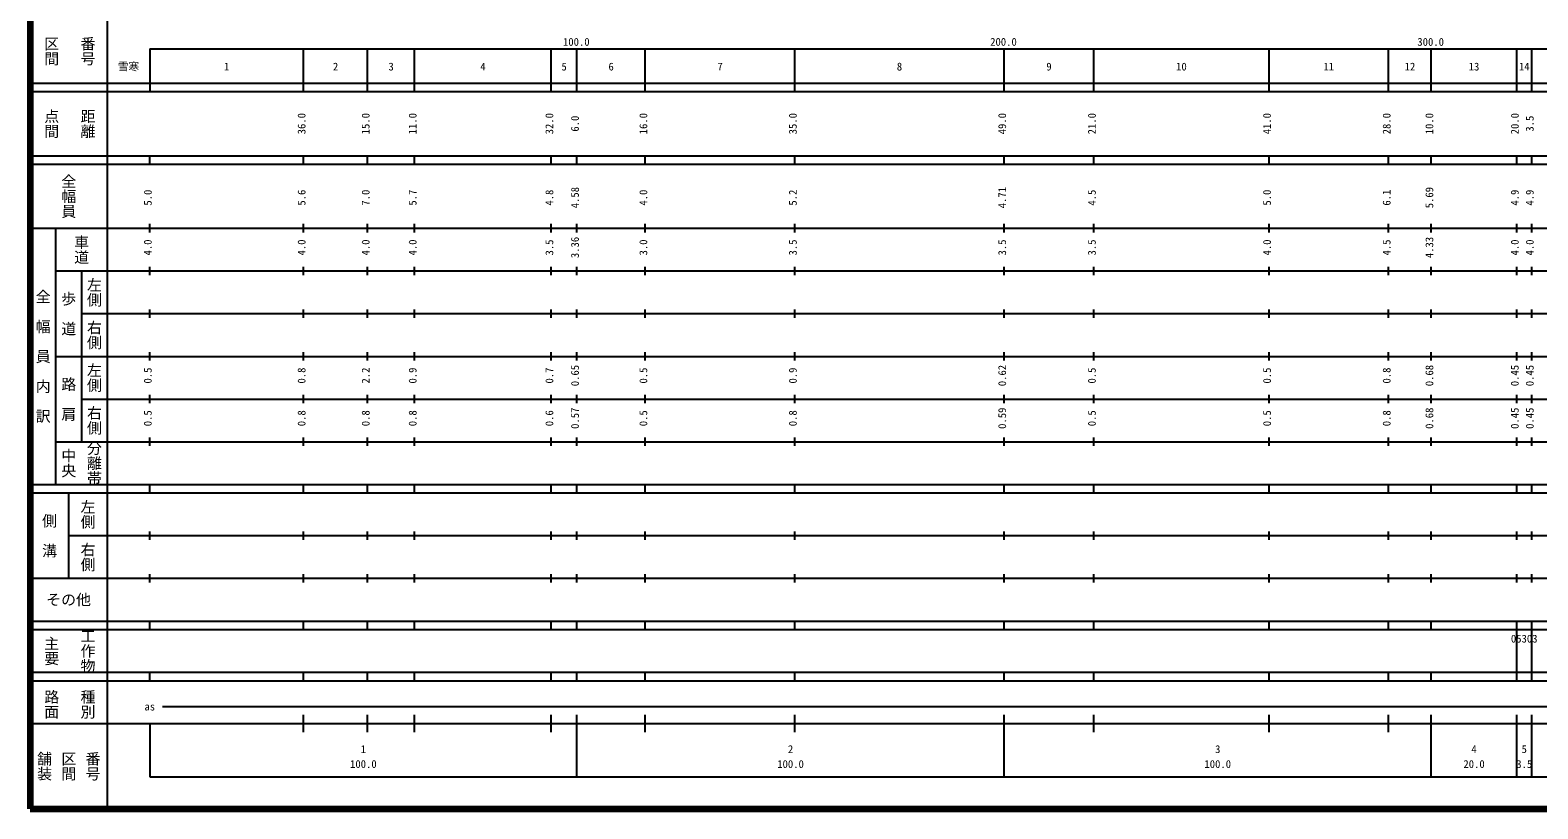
# Model space of a CAD drawing. Units: millimetres on the paper, enlarged 1000 times. Extents: x 40000 to 680000, y 20000 to 380000.
# Drawn here: x 40000 to 392934, y 20000 to 202409 of the extents above; entities that cross this region are included whole.
import ezdxf
from ezdxf.enums import TextEntityAlignment as Align

# ---------------------------------------------------------------- set-up
doc = ezdxf.new("R2010")
doc.units = ezdxf.units.MM
doc.header["$LTSCALE"] = 1000
doc.layers.add('M-TTL', color=2, linetype='Continuous', lineweight=140)
doc.layers.add('M-TTL-BAND', color=7, linetype='Continuous', lineweight=25)
doc.styles.add('@ＭＳ ゴシック', font='')
doc.styles.add('ＭＳ ゴシック', font='')
doc.styles.get('@ＭＳ ゴシック').set_extended_font_data('@MS Gothic')
doc.styles.get('ＭＳ ゴシック').set_extended_font_data('MS Gothic')

msp = doc.modelspace()

# ---------------------------------------------------------------- linework, layer by layer
at = {"layer": 'M-TTL'}
for p, q in [((40000, 380000), (40000, 20000)), ((40000, 20000), (680000, 20000))]:
    msp.add_line(p, q, dxfattribs=at)
at = {"layer": 'M-TTL-BAND'}
for p, q in [((58000, 370000), (58000, 20000)), ((68000, 198000), (579000, 198000)), ((68000, 198000), (68000, 188000)), ((104000, 188000), (104000, 198000)), ((119000, 188000), (119000, 198000)), ((130000, 188000), (130000, 198000)), ((162000, 188000), (162000, 198000)), ((168000, 188000), (168000, 198000)), ((184000, 188000), (184000, 198000)), ((219000, 188000), (219000, 198000)), ((268000, 188000), (268000, 198000)), ((289000, 188000), (289000, 198000)), ((330000, 188000), (330000, 198000)), ((358000, 188000), (358000, 198000)), ((368000, 188000), (368000, 198000)), ((388000, 188000), (388000, 198000)), ((391500, 188000), (391500, 198000)), ((40000, 190000), (579000, 190000)), ((40000, 188000), (579000, 188000)), ((40000, 173000), (579000, 173000)), ((68000, 171000), (68000, 173000)), ((104000, 171000), (104000, 173000)), ((119000, 171000), (119000, 173000)), ((130000, 171000), (130000, 173000)), ((162000, 171000), (162000, 173000)), ((168000, 171000), (168000, 173000)), ((184000, 171000), (184000, 173000)), ((219000, 171000), (219000, 173000)), ((268000, 171000), (268000, 173000)), ((289000, 171000), (289000, 173000)), ((330000, 171000), (330000, 173000)), ((358000, 171000), (358000, 173000)), ((368000, 171000), (368000, 173000)), ((388000, 171000), (388000, 173000)), ((391500, 171000), (391500, 173000)), ((40000, 171000), (579000, 171000)), ((40000, 156000), (579000, 156000)), ((46000, 96000), (46000, 156000)), ((68000, 155000), (68000, 157000)), ((104000, 155000), (104000, 157000)), ((119000, 155000), (119000, 157000)), ((130000, 155000), (130000, 157000)), ((162000, 155000), (162000, 157000)), ((168000, 155000), (168000, 157000)), ((184000, 155000), (184000, 157000)), ((219000, 155000), (219000, 157000)), ((268000, 155000), (268000, 157000)), ((289000, 155000), (289000, 157000)), ((330000, 155000), (330000, 157000)), ((358000, 155000), (358000, 157000)), ((368000, 155000), (368000, 157000)), ((388000, 155000), (388000, 157000)), ((391500, 155000), (391500, 157000)), ((46000, 146000), (579000, 146000)), ((52000, 146000), (52000, 106000)), ((68000, 145000), (68000, 147000)), ((104000, 145000), (104000, 147000)), ((119000, 145000), (119000, 147000)), ((130000, 145000), (130000, 147000)), ((162000, 145000), (162000, 147000)), ((168000, 145000), (168000, 147000)), ((184000, 145000), (184000, 147000)), ((219000, 145000), (219000, 147000)), ((268000, 145000), (268000, 147000)), ((289000, 145000), (289000, 147000)), ((330000, 145000), (330000, 147000)), ((358000, 145000), (358000, 147000)), ((368000, 145000), (368000, 147000)), ((388000, 145000), (388000, 147000)), ((391500, 145000), (391500, 147000)), ((52000, 136000), (579000, 136000)), ((68000, 135000), (68000, 137000)), ((104000, 135000), (104000, 137000)), ((119000, 135000), (119000, 137000)), ((130000, 135000), (130000, 137000)), ((162000, 135000), (162000, 137000)), ((168000, 135000), (168000, 137000)), ((184000, 135000), (184000, 137000)), ((219000, 135000), (219000, 137000)), ((268000, 135000), (268000, 137000)), ((289000, 135000), (289000, 137000)), ((330000, 135000), (330000, 137000)), ((358000, 135000), (358000, 137000)), ((368000, 135000), (368000, 137000)), ((388000, 135000), (388000, 137000)), ((391500, 135000), (391500, 137000)), ((46000, 126000), (579000, 126000)), ((68000, 125000), (68000, 127000)), ((104000, 125000), (104000, 127000)), ((119000, 125000), (119000, 127000)), ((130000, 125000), (130000, 127000)), ((162000, 125000), (162000, 127000)), ((168000, 125000), (168000, 127000)), ((184000, 125000), (184000, 127000)), ((219000, 125000), (219000, 127000)), ((268000, 125000), (268000, 127000)), ((289000, 125000), (289000, 127000)), ((330000, 125000), (330000, 127000)), ((358000, 125000), (358000, 127000)), ((368000, 125000), (368000, 127000)), ((388000, 125000), (388000, 127000)), ((391500, 125000), (391500, 127000)), ((68000, 115000), (68000, 117000)), ((104000, 115000), (104000, 117000)), ((119000, 115000), (119000, 117000)), ((130000, 115000), (130000, 117000)), ((162000, 115000), (162000, 117000)), ((168000, 115000), (168000, 117000)), ((184000, 115000), (184000, 117000)), ((219000, 115000), (219000, 117000)), ((268000, 115000), (268000, 117000)), ((289000, 115000), (289000, 117000)), ((330000, 115000), (330000, 117000)), ((358000, 115000), (358000, 117000)), ((368000, 115000), (368000, 117000)), ((388000, 115000), (388000, 117000)), ((391500, 115000), (391500, 117000)), ((52000, 116000), (579000, 116000)), ((46000, 106000), (579000, 106000)), ((68000, 105000), (68000, 107000)), ((104000, 105000), (104000, 107000)), ((119000, 105000), (119000, 107000)), ((130000, 105000), (130000, 107000)), ((162000, 105000), (162000, 107000)), ((168000, 105000), (168000, 107000)), ((184000, 105000), (184000, 107000)), ((219000, 105000), (219000, 107000)), ((268000, 105000), (268000, 107000)), ((289000, 105000), (289000, 107000)), ((330000, 105000), (330000, 107000)), ((358000, 105000), (358000, 107000)), ((368000, 105000), (368000, 107000)), ((388000, 105000), (388000, 107000)), ((391500, 105000), (391500, 107000)), ((40000, 96000), (579000, 96000)), ((68000, 94000), (68000, 96000)), ((104000, 94000), (104000, 96000)), ((119000, 94000), (119000, 96000)), ((130000, 94000), (130000, 96000)), ((162000, 94000), (162000, 96000)), ((168000, 94000), (168000, 96000)), ((184000, 94000), (184000, 96000)), ((219000, 94000), (219000, 96000)), ((268000, 94000), (268000, 96000)), ((289000, 94000), (289000, 96000)), ((330000, 94000), (330000, 96000)), ((358000, 94000), (358000, 96000)), ((368000, 94000), (368000, 96000)), ((388000, 94000), (388000, 96000)), ((391500, 94000), (391500, 96000)), ((40000, 94000), (579000, 94000)), ((49000, 94000), (49000, 74000)), ((68000, 83000), (68000, 85000)), ((104000, 83000), (104000, 85000)), ((119000, 83000), (119000, 85000)), ((130000, 83000), (130000, 85000)), ((162000, 83000), (162000, 85000)), ((168000, 83000), (168000, 85000)), ((184000, 83000), (184000, 85000)), ((219000, 83000), (219000, 85000)), ((268000, 83000), (268000, 85000)), ((289000, 83000), (289000, 85000)), ((330000, 83000), (330000, 85000)), ((358000, 83000), (358000, 85000)), ((368000, 83000), (368000, 85000)), ((388000, 83000), (388000, 85000)), ((391500, 83000), (391500, 85000)), ((49000, 84000), (579000, 84000)), ((68000, 73000), (68000, 75000)), ((104000, 73000), (104000, 75000)), ((119000, 73000), (119000, 75000)), ((130000, 73000), (130000, 75000)), ((162000, 73000), (162000, 75000)), ((168000, 73000), (168000, 75000)), ((184000, 73000), (184000, 75000)), ((219000, 73000), (219000, 75000)), ((268000, 73000), (268000, 75000)), ((289000, 73000), (289000, 75000)), ((330000, 73000), (330000, 75000)), ((358000, 73000), (358000, 75000)), ((368000, 73000), (368000, 75000)), ((388000, 73000), (388000, 75000)), ((391500, 73000), (391500, 75000)), ((40000, 74000), (579000, 74000)), ((40000, 64000), (579000, 64000)), ((68000, 62000), (68000, 64000)), ((104000, 62000), (104000, 64000)), ((119000, 62000), (119000, 64000)), ((130000, 62000), (130000, 64000)), ((162000, 62000), (162000, 64000)), ((168000, 62000), (168000, 64000)), ((184000, 62000), (184000, 64000)), ((219000, 62000), (219000, 64000)), ((268000, 62000), (268000, 64000)), ((289000, 62000), (289000, 64000)), ((330000, 62000), (330000, 64000)), ((358000, 62000), (358000, 64000)), ((368000, 62000), (368000, 64000)), ((388000, 62000), (388000, 64000)), ((391500, 62000), (391500, 64000)), ((40000, 62000), (579000, 62000)), ((388000, 52000), (388000, 62000)), ((391500, 52000), (391500, 62000)), ((40000, 52000), (579000, 52000)), ((40000, 50000), (579000, 50000)), ((68000, 50000), (68000, 52000)), ((104000, 50000), (104000, 52000)), ((119000, 50000), (119000, 52000)), ((130000, 50000), (130000, 52000)), ((162000, 50000), (162000, 52000)), ((168000, 50000), (168000, 52000)), ((184000, 50000), (184000, 52000)), ((219000, 50000), (219000, 52000)), ((268000, 50000), (268000, 52000)), ((289000, 50000), (289000, 52000)), ((330000, 50000), (330000, 52000)), ((358000, 50000), (358000, 52000)), ((368000, 50000), (368000, 52000)), ((388000, 50000), (388000, 52000)), ((391500, 50000), (391500, 52000)), ((71000, 44000), (565000, 44000)), ((40000, 40000), (579000, 40000)), ((68000, 40000), (68000, 27500)), ((104000, 38000), (104000, 42000)), ((119000, 38000), (119000, 42000)), ((130000, 38000), (130000, 42000)), ((162000, 38000), (162000, 42000)), ((168000, 27500), (168000, 42000)), ((184000, 38000), (184000, 42000)), ((219000, 38000), (219000, 42000)), ((268000, 27500), (268000, 42000)), ((289000, 38000), (289000, 42000)), ((330000, 38000), (330000, 42000)), ((358000, 38000), (358000, 42000)), ((368000, 27500), (368000, 42000)), ((388000, 27500), (388000, 42000)), ((391500, 27500), (391500, 42000)), ((68000, 27500), (579000, 27500))]:
    msp.add_line(p, q, dxfattribs=at)

# ---------------------------------------------------------------- texts
at = {"layer": 'M-TTL-BAND', "style": '@ＭＳ ゴシック'}
for s, p in [('区間', (45000, 197500)), ('番号', (53500, 197500)), ('点間', (45000, 180500)), ('距離', (53500, 180500)), ('全幅員', (49000, 163500)), ('車道', (52000, 151000)), ('全\u3000幅\u3000員\u3000内\u3000訳', (43000, 126000)), ('左側', (55000, 141000)), ('歩\u3000道', (49000, 136000)), ('右側', (55000, 131000)), ('左側', (55000, 121000)), ('路\u3000肩', (49000, 116000)), ('右側', (55000, 111000)), ('分離帯', (55000, 101000)), ('中央', (49000, 101000)), ('左側', (53500, 89000)), ('側\u3000溝', (44500, 84000)), ('右側', (53500, 79000)), ('主要', (45000, 57000)), ('工作物', (53500, 57000)), ('路面', (45000, 44500)), ('種別', (53500, 44500)), ('舗装', (43333, 30000)), ('区間', (49000, 30000)), ('番号', (54667, 30000))]:
    msp.add_text(s, height=2566, rotation=270, dxfattribs=at).set_placement(p, align=Align.MIDDLE_CENTER)
at = {"layer": 'M-TTL-BAND', "style": 'ＭＳ ゴシック'}
for s, p in [('100.0', (167844, 198195)), ('200.0', (267844, 198195)), ('300.0', (367844, 198195)), ('雪寒', (63017, 192405)), ('1', (86000, 192405)), ('2', (111500, 192405)), ('3', (124500, 192405)), ('4', (146000, 192405)), ('5', (165000, 192405)), ('6', (176000, 192405)), ('7', (201500, 192405)), ('8', (243500, 192405)), ('9', (278500, 192405)), ('10', (309500, 192405)), ('11', (344000, 192405)), ('12', (363000, 192405)), ('13', (378000, 192405)), ('14', (389750, 192405)), ('as', (68000, 42500)), ('1', (118000, 32523)), ('2', (218000, 32523)), ('3', (318000, 32523)), ('4', (378000, 32523)), ('5', (389750, 32523)), ('100.0', (118000, 29033)), ('100.0', (218000, 29033)), ('100.0', (318000, 29033)), ('20.0', (378000, 29033)), ('3.5', (389750, 29033))]:
    msp.add_text(s, height=1833, dxfattribs=at).set_placement(p, align=Align.BOTTOM_CENTER)
for s, p in [('36.0', (105000, 180500)), ('15.0', (120000, 180500)), ('11.0', (131000, 180500)), ('32.0', (163000, 180500)), ('6.0', (169000, 180500)), ('16.0', (185000, 180500)), ('35.0', (220000, 180500)), ('49.0', (269000, 180500)), ('21.0', (290000, 180500)), ('41.0', (331000, 180500)), ('28.0', (359000, 180500)), ('10.0', (369000, 180500)), ('20.0', (389000, 180500)), ('3.5', (392500, 180500)), ('5.0', (69000, 163174)), ('5.6', (105000, 163174)), ('7.0', (120000, 163174)), ('5.7', (131000, 163174)), ('4.8', (163000, 163174)), ('4.58', (169000, 163174)), ('4.0', (185000, 163174)), ('5.2', (220000, 163174)), ('4.71', (269000, 163174)), ('4.5', (290000, 163174)), ('5.0', (331000, 163174)), ('6.1', (359000, 163174)), ('5.69', (369000, 163174)), ('4.9', (389000, 163174)), ('4.9', (392500, 163174)), ('4.0', (69000, 151500)), ('4.0', (105000, 151500)), ('4.0', (120000, 151500)), ('4.0', (131000, 151500)), ('3.5', (163000, 151500)), ('3.36', (169000, 151500)), ('3.0', (185000, 151500)), ('3.5', (220000, 151500)), ('3.5', (269000, 151500)), ('3.5', (290000, 151500)), ('4.0', (331000, 151500)), ('4.5', (359000, 151500)), ('4.33', (369000, 151500)), ('4.0', (389000, 151500)), ('4.0', (392500, 151500)), ('0.65', (169000, 121500)), ('0.62', (269000, 121500)), ('0.68', (369000, 121500)), ('0.45', (389000, 121500)), ('0.45', (392500, 121500)), ('0.5', (69000, 121500)), ('0.8', (105000, 121500)), ('2.2', (120000, 121500)), ('0.9', (131000, 121500)), ('0.7', (163000, 121500)), ('0.5', (185000, 121500)), ('0.9', (220000, 121500)), ('0.5', (290000, 121500)), ('0.5', (331000, 121500)), ('0.8', (359000, 121500)), ('0.5', (69000, 111500)), ('0.8', (105000, 111500)), ('0.8', (120000, 111500)), ('0.8', (131000, 111500)), ('0.6', (163000, 111500)), ('0.57', (169000, 111500)), ('0.5', (185000, 111500)), ('0.8', (220000, 111500)), ('0.59', (269000, 111500)), ('0.5', (290000, 111500)), ('0.5', (331000, 111500)), ('0.8', (359000, 111500)), ('0.68', (369000, 111500)), ('0.45', (389000, 111500)), ('0.45', (392500, 111500))]:
    msp.add_text(s, height=1833, rotation=90, dxfattribs=at).set_placement(p, align=Align.BOTTOM_CENTER)
msp.add_text('その他', height=2566, dxfattribs=at).set_placement((49000, 69000), align=Align.MIDDLE_CENTER)
msp.add_text('05303', height=1833, dxfattribs=at).set_placement((386625, 58405), align=Align.BOTTOM_LEFT)

doc.saveas('drawing.dxf')
